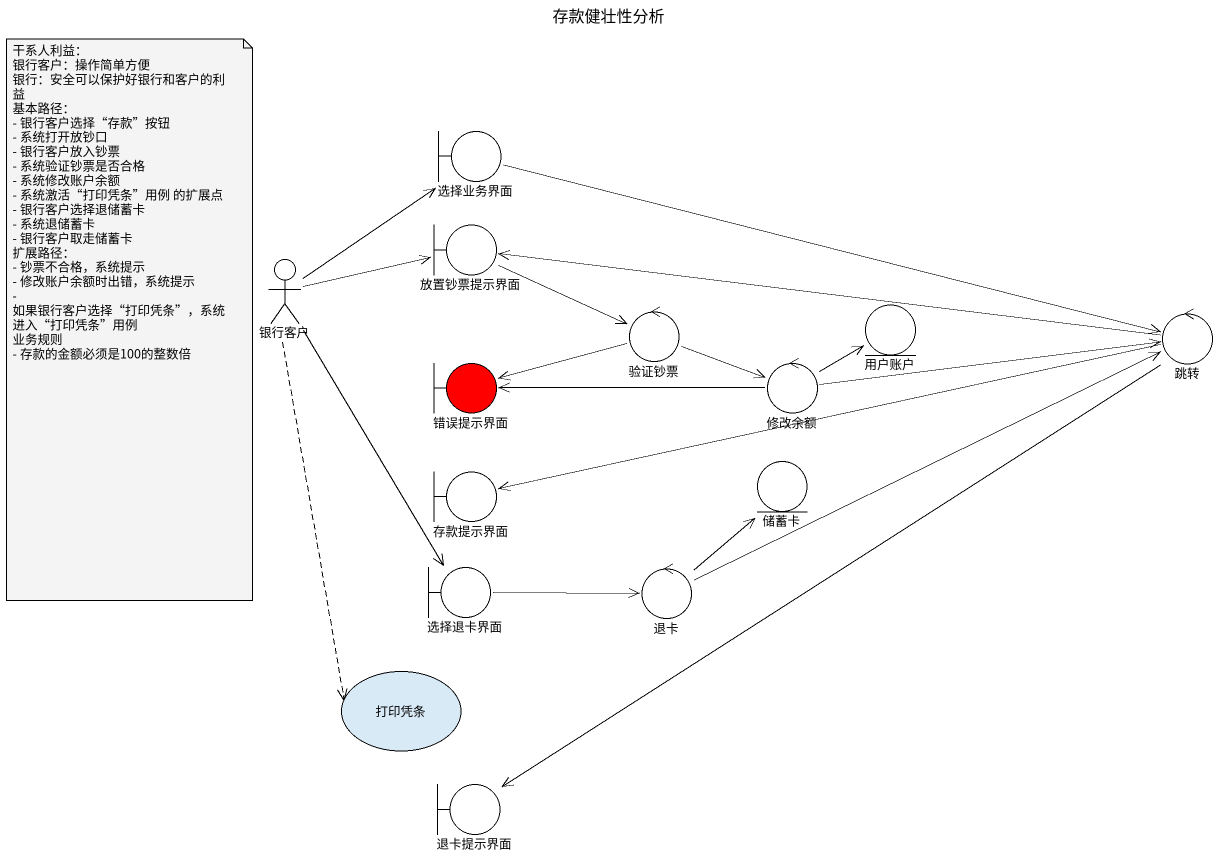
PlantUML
@startuml
title 存款健壮性分析
boundary 选择业务界面
boundary 放置钞票提示界面
actor 银行客户
control 验证钞票
entity 用户账户
control 跳转
boundary 错误提示界面 #FF0000
control 修改余额
boundary 存款提示界面
entity 储蓄卡
boundary 选择退卡界面
control 退卡
usecase 打印凭条
boundary 退卡提示界面
选择业务界面 -right-> 跳转
放置钞票提示界面 -right-> 验证钞票
银行客户 -up-> 选择业务界面
银行客户 -right-> 放置钞票提示界面
银行客户 --> 选择退卡界面
银行客户 ..> 打印凭条
验证钞票 -left-> 错误提示界面
验证钞票 -right-> 修改余额
跳转 -left-> 放置钞票提示界面
跳转 -left-> 存款提示界面
跳转 --> 退卡提示界面
修改余额 -right-> 用户账户
修改余额 -right-> 跳转
修改余额 -left-> 错误提示界面
选择退卡界面 -right-> 退卡
退卡 -right-> 跳转
退卡 -up-> 储蓄卡
note as N1
  干系人利益：
  银行客户：操作简单方便
  银行：安全可以保护好银行和客户的利益
  基本路径：
  - 银行客户选择“存款”按钮
  - 系统打开放钞口
  - 银行客户放入钞票
  - 系统验证钞票是否合格
  - 系统修改账户余额
  - 系统激活“打印凭条”用例 的扩展点
  - 银行客户选择退储蓄卡
  - 系统退储蓄卡
  - 银行客户取走储蓄卡
  扩展路径：
  - 钞票不合格，系统提示
  - 修改账户余额时出错，系统提示
  - 如果银行客户选择“打印凭条”，系统进入“打印凭条”用例
  业务规则
  - 存款的金额必须是100的整数倍
end note
@enduml
